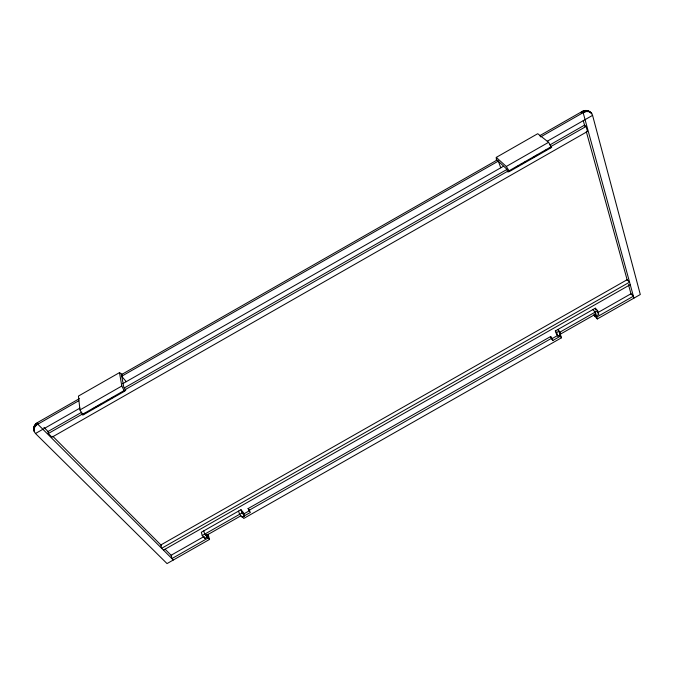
<?xml version="1.0" encoding="UTF-8"?>
<svg xmlns="http://www.w3.org/2000/svg" width="674" height="674" viewBox="0 0 674 674"><rect width="100%" height="100%" fill="white"/><g stroke="black" fill="none" stroke-linecap="round" stroke-linejoin="round"><path stroke-width="1.01" d="M208.047 534.196L209.538 539.419L167.034 563.582L35.478 433.508C32.377 430.29 33.447 424.384 37.576 422.531L79.422 398.629M33.911 430.4L34.745 426.979L36.843 424.763L78.791 400.735M581.114 113.055L581.873 111.623C585.622 108.986 591.309 110.974 592.572 115.364L640.3 294.513L597.332 318.945L593.676 314.927M122.12 374.18L119.475 372.629L78.445 396.068L79.962 409.935L82.784 415.117L124.656 391.206L125.701 390.027L123.805 387.247L121.783 376.446M583.633 111.749L584.906 110.511L586.186 111.539L589.042 111.665L591.283 113.013M496.393 160.395L496.283 157.379L537.742 133.696L548.594 142.315L551.627 147.421L509.3 171.584L507.867 171.819L506.418 168.761L498.415 161.322M126.249 381.678L121.632 376.269L121.269 374.727L497.218 159.982L498.33 161.103L500.748 167.801M539.486 135.836L581.873 111.623L583.153 112.651L633.931 298.135M121.632 376.269L498.33 161.103M540.691 136.906L583.153 112.651L586.186 111.539M35.478 433.508L80.038 408.065M122.626 383.742L503.436 166.267M547.339 141.195L592.572 115.364M79.962 409.935L121.817 386.034L119.475 372.629M496.283 157.379L506.292 166.478L548.594 142.315M81.849 412.185L48.031 431.495L48.301 433.525L51.965 437.207L587.484 131.464L586.11 126.442L584.526 125.145L549.79 144.977M124.808 387.651L506.84 169.503M48.301 433.525L82.995 413.718M125.002 389.732L507.581 171.28M550.498 146.772L586.11 126.442M82.203 414.502L124.109 390.575L124.656 391.206M509.3 171.584L509.022 170.8L551.374 146.612M84.098 413.785L85.901 412.758M92.237 409.143L94.048 408.107M95.851 407.071L101.285 403.979M107.613 400.356L109.424 399.328M111.235 398.292L113.038 397.264M122.988 391.577L125.701 390.027M507.867 171.819L509.696 170.775M516.099 167.118L517.927 166.074M520.665 164.515L522.493 163.47M524.321 162.426L526.15 161.381M532.553 157.724L538.037 154.59M544.432 150.942L546.26 149.898M163.47 550.127L630.241 284.664M238.545 511.094L239.59 514.304L242.101 517.236L244.536 515.854L243.474 512.653L240.98 509.713L201.324 532.266L202.242 535.544L204.888 538.4L207.322 537.01L206.623 534.558M555.317 330.959L556.614 332.501L559.075 331.103L560.389 334.742L557.937 336.132L556.64 334.582L555.317 330.959L595.327 308.203L597.636 310.714L598.798 314.429L596.347 315.828L594.62 313.941M248.091 508.584L550.692 336.511L552.865 340.471L560.819 335.947L561.493 337.792L243.786 518.424L242.514 516.924L250.383 512.451L248.091 508.584L249.186 509.889M202.242 535.544L242.042 512.914L240.98 509.713M557.777 329.561L559.951 332.139L597.636 310.714M248.74 510.488L551.972 338.07M203.649 536.748L171.103 555.25L171.912 558.586L208.199 537.962L207.263 534.693L208.603 536.15M243.626 514.018L249.734 510.538M557.76 335.399L551.585 338.912L552.865 340.471M597.181 312.98L630.982 293.763L633.4 296.206L596.734 317.058L594.443 314.539M206.042 535.619L240.888 515.812M558.99 332.071L560.625 334.009L595.774 314.025M549.917 147.808L551.627 147.421M37.634 423.516L35.832 423.803L36.025 425.437M588.587 110.966L589.876 111.985M591.831 113.704L589.337 111.412M587.753 110.646L589.042 111.665M586.852 110.46L588.141 111.48M585.9 110.418L587.18 111.437M583.886 110.755L585.175 111.774M582.875 111.126L584.156 112.145M173.328 560.001L37.778 424.165L37.576 422.531M43.936 427.375L48.368 431.832M52.808 436.289L161.431 545.519M165.122 549.234L171.777 555.924M207.322 537.01L204.685 534.153L203.759 530.885M208.199 537.962L209.538 539.419M592.867 309.602L595.167 312.113L596.347 315.828M121.269 374.727L122.584 376.269M242.042 512.914L244.536 515.854M559.521 334.397L560.819 335.947M560.187 336.242L561.493 337.792M506.292 166.478L509.022 170.8M121.817 386.034L124.109 390.575M550.692 336.511L551.281 338.112M556.614 332.501L557.937 336.132M559.951 332.139L560.625 334.009M596.734 317.058L597.332 318.945M594.417 314.463L595.041 316.426M595.327 308.203L595.909 310.065M204.424 536.757L204.888 538.4M583.254 120.536L584.931 126.611M586.321 131.674L627.326 280.502M628.446 284.554L631.235 294.681M33.717 428.765L33.894 429.608M36.657 423.129L36.843 424.763M35.124 424.544L35.318 426.179M34.551 425.336L34.745 426.979M34.121 426.17L34.307 427.813M33.835 427.03L34.02 428.672M33.7 427.897L34.079 431.242M627.115 279.735L160.859 544.946L161.642 548.299L629.558 282.162L627.115 279.735"/></g></svg>
